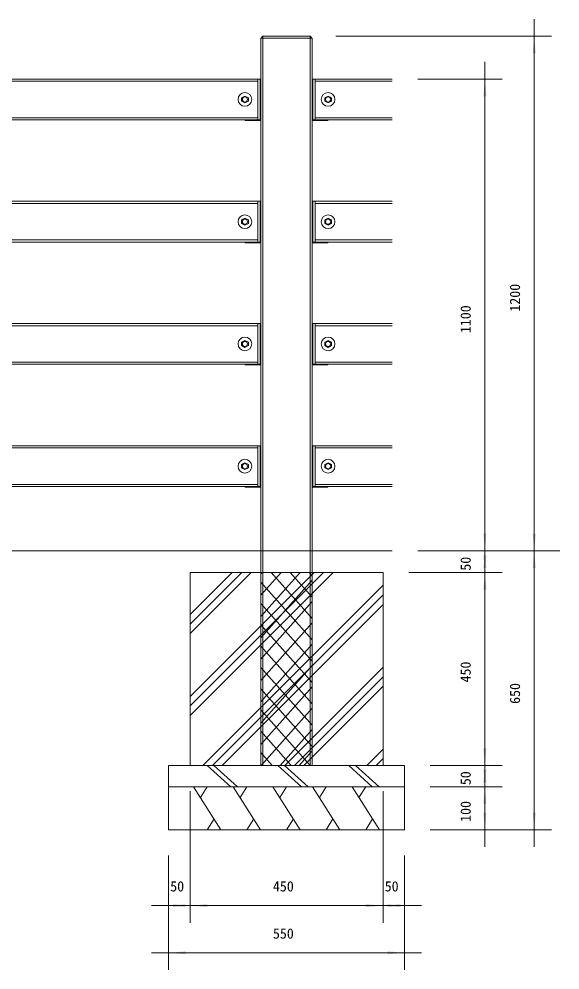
# Model space of a CAD drawing. Units: millimetres, scale not verified. Extents: x -3900 to 3900, y -2750 to 2750.
# Drawn here: x -1072 to 189, y -629 to 1588 of the extents above; entities that cross this region are included whole.
import ezdxf
from ezdxf.enums import TextEntityAlignment as Align

# ---------------------------------------------------------------- set-up
doc = ezdxf.new("R2010")
doc.units = ezdxf.units.MM
doc.header["$LTSCALE"] = 20
doc.layers.add('0-1_IMPORTED', color=30, linetype='Continuous', lineweight=18)
doc.styles.add('ＭＳ ゴシック', font='')
doc.styles.get('ＭＳ ゴシック').set_extended_font_data('MS Gothic')

msp = doc.modelspace()

# ---------------------------------------------------------------- linework, layer by layer
at = {"layer": '0-1_IMPORTED', "color": 1}
for p, q in [((129, 1588), (129, 1548)), ((-333.5, 1548), (169, 1548)), ((129, 1548), (129, 348)), ((14, 1448), (14, 1488)), ((-142.5, 1448), (54, 1448)), ((14, 348), (14, 1448)), ((14, 348), (14, 388)), ((129, 388), (129, 348)), ((-142.5, 348), (54, 348)), ((-142.5, 348), (54, 348)), ((-142.5, 348), (169, 348)), ((14, 298), (14, 348)), ((14, 308), (14, 348)), ((14, 298), (14, 338)), ((129, 348), (129, 308)), ((129, 348), (129, -302)), ((189, 348), (169, 348)), ((-163.5, 298), (54, 298)), ((-163.5, 298), (54, 298)), ((14, -152), (14, 298)), ((14, 258), (14, 298)), ((14, -152), (14, -112)), ((-113.5, -152), (54, -152)), ((-113.5, -152), (54, -152)), ((14, -202), (14, -152)), ((14, -192), (14, -152)), ((14, -202), (14, -162)), ((-673.5, -212), (-673.5, -519)), ((-673.5, -212), (-673.5, -519)), ((-223.5, -212), (-223.5, -519)), ((-223.5, -212), (-223.5, -519)), ((-113.5, -202), (54, -202)), ((-113.5, -202), (54, -202)), ((14, -302), (14, -202)), ((14, -242), (14, -202)), ((-113.5, -302), (54, -302)), ((-113.5, -302), (169, -302)), ((14, -342), (14, -302)), ((129, -302), (129, -342)), ((-723.5, -362), (-723.5, -519)), ((-723.5, -362), (-723.5, -629)), ((-173.5, -362), (-173.5, -519)), ((-173.5, -362), (-173.5, -629)), ((-763.5, -479), (-723.5, -479)), ((-723.5, -479), (-673.5, -479)), ((-713.5, -479), (-673.5, -479)), ((-673.5, -479), (-633.5, -479)), ((-673.5, -479), (-223.5, -479)), ((-263.5, -479), (-223.5, -479)), ((-223.5, -479), (-183.5, -479)), ((-223.5, -479), (-173.5, -479)), ((-173.5, -479), (-133.5, -479)), ((-723.5, -589), (-763.5, -589)), ((-173.5, -589), (-723.5, -589)), ((-133.5, -589), (-173.5, -589))]:
    msp.add_line(p, q, dxfattribs=at)
at = {"layer": '0-1_IMPORTED'}
for p, q in [((-508.5, 1543), (-388.5, 1543)), ((-503.5, 1548), (-503.5, -152)), ((-393.5, 1548), (-393.5, -152)), ((-515, 1443), (-1882, 1443)), ((-508.5, 1448), (-508.5, 1353)), ((-388.5, 1448), (-388.5, 1353)), ((-382, 1443), (-202.5, 1443)), ((-515, 1358), (-1882, 1358)), ((-382, 1358), (-202.5, 1358)), ((-515, 1158), (-1882, 1158)), ((-508.5, 1163), (-508.5, 1068)), ((-388.5, 1163), (-388.5, 1068)), ((-382, 1158), (-202.5, 1158)), ((-515, 1073), (-1882, 1073)), ((-382, 1073), (-202.5, 1073)), ((-515, 873), (-1882, 873)), ((-508.5, 878), (-508.5, 783)), ((-388.5, 878), (-388.5, 783)), ((-382, 873), (-202.5, 873)), ((-515, 788), (-1882, 788)), ((-382, 788), (-202.5, 788)), ((-515, 588), (-1882, 588)), ((-508.5, 593), (-508.5, 498)), ((-388.5, 593), (-388.5, 498)), ((-382, 588), (-202.5, 588)), ((-515, 503), (-1882, 503)), ((-382, 503), (-202.5, 503)), ((-202.5, 348), (-2398.5, 348)), ((-673.5, 155.25), (-530.75, 298)), ((-673.5, -35.67), (-339.83, 298)), ((-673.5, 177.52), (-553.02, 298)), ((-673.5, -13.4), (-362.1, 298)), ((-673.5, 199.79), (-575.29, 298)), ((-673.5, 8.88), (-384.37, 298)), ((-508.5, 294.17), (-505.1, 298)), ((-508.5, 244.45), (-460.9, 298)), ((-508.5, 194.73), (-416.71, 298)), ((-388.5, 190.14), (-484.38, 298)), ((-388.5, 239.86), (-440.18, 298)), ((-388.5, 289.57), (-395.99, 298)), ((-643.46, -152), (-223.5, 267.96)), ((-508.5, 145.02), (-388.5, 280.02)), ((-388.5, 140.42), (-508.5, 275.42)), ((-621.18, -152), (-223.5, 245.68)), ((-598.91, -152), (-223.5, 223.41)), ((-508.5, 95.3), (-388.5, 230.3)), ((-388.5, 90.7), (-508.5, 225.7)), ((-508.5, 45.58), (-388.5, 180.58)), ((-388.5, 40.98), (-508.5, 175.98)), ((-508.5, -4.14), (-388.5, 130.86)), ((-388.5, -8.74), (-508.5, 126.26)), ((-508.5, -53.86), (-388.5, 81.14)), ((-388.5, -58.46), (-508.5, 76.54)), ((-452.54, -152), (-223.5, 77.04)), ((-430.26, -152), (-223.5, 54.76)), ((-508.5, -103.58), (-388.5, 31.42)), ((-388.5, -108.17), (-508.5, 26.83)), ((-407.99, -152), (-223.5, 32.49)), ((-507.35, -152), (-388.5, -18.29)), ((-393.74, -152), (-508.5, -22.89)), ((-437.93, -152), (-508.5, -72.61)), ((-463.16, -152), (-388.5, -68.01)), ((-482.13, -152), (-508.5, -122.33)), ((-418.96, -152), (-388.5, -117.73)), ((-261.62, -152), (-223.5, -113.88)), ((-633.46, -152), (-578.46, -202)), ((-617.9, -152), (-562.9, -202)), ((-468.46, -152), (-413.46, -202)), ((-452.9, -152), (-397.9, -202)), ((-303.46, -152), (-248.46, -202)), ((-287.9, -152), (-232.9, -202)), ((-239.34, -152), (-223.5, -136.16)), ((-601.55, -302), (-665.05, -202)), ((-649.18, -227), (-633.3, -202)), ((-509.15, -302), (-572.65, -202)), ((-556.78, -227), (-540.9, -202)), ((-416.75, -302), (-480.25, -202)), ((-464.38, -227), (-448.5, -202)), ((-324.35, -302), (-387.85, -202)), ((-371.98, -227), (-356.1, -202)), ((-231.95, -302), (-295.45, -202)), ((-279.58, -227), (-263.7, -202)), ((-617.42, -277), (-633.3, -302)), ((-525.02, -277), (-540.9, -302)), ((-432.62, -277), (-448.5, -302)), ((-340.22, -277), (-356.1, -302)), ((-247.82, -277), (-263.7, -302))]:
    msp.add_line(p, q, dxfattribs=at)
for points in [[(-503.5, 1548), (-393.5, 1548), (-388.5, 1542.85), (-388.5, -152), (-508.5, -152), (-508.5, 1542.85)], [(-1882, 1448), (-515, 1448), (-515, 1353), (-1882, 1353)], [(-508.5, 1448), (-510, 1448), (-510, 1353), (-545, 1353), (-545, 1351.5), (-508.5, 1351.5)], [(-515, 1448), (-510, 1448), (-510, 1353), (-515, 1353)], [(-388.5, 1448), (-387, 1448), (-387, 1353), (-352, 1353), (-352, 1351.5), (-388.5, 1351.5)], [(-382, 1448), (-387, 1448), (-387, 1353), (-382, 1353)], [(-545.5, 1392.5), (-537.5, 1396.5), (-537.5, 1404.5), (-545.5, 1408.5), (-553.5, 1404.5), (-553.5, 1396.5)], [(-351.5, 1392.5), (-343.5, 1396.5), (-343.5, 1404.5), (-351.5, 1408.5), (-359.5, 1404.5), (-359.5, 1396.5)], [(-1882, 1163), (-515, 1163), (-515, 1068), (-1882, 1068)], [(-508.5, 1163), (-510, 1163), (-510, 1068), (-545, 1068), (-545, 1066.5), (-508.5, 1066.5)], [(-515, 1163), (-510, 1163), (-510, 1068), (-515, 1068)], [(-388.5, 1163), (-387, 1163), (-387, 1068), (-352, 1068), (-352, 1066.5), (-388.5, 1066.5)], [(-382, 1163), (-387, 1163), (-387, 1068), (-382, 1068)], [(-545.5, 1107.5), (-537.5, 1111.5), (-537.5, 1119.5), (-545.5, 1123.5), (-553.5, 1119.5), (-553.5, 1111.5)], [(-351.5, 1107.5), (-343.5, 1111.5), (-343.5, 1119.5), (-351.5, 1123.5), (-359.5, 1119.5), (-359.5, 1111.5)], [(-1882, 878), (-515, 878), (-515, 783), (-1882, 783)], [(-508.5, 878), (-510, 878), (-510, 783), (-545, 783), (-545, 781.5), (-508.5, 781.5)], [(-515, 878), (-510, 878), (-510, 783), (-515, 783)], [(-388.5, 878), (-387, 878), (-387, 783), (-352, 783), (-352, 781.5), (-388.5, 781.5)], [(-382, 878), (-387, 878), (-387, 783), (-382, 783)], [(-545.5, 822.5), (-537.5, 826.5), (-537.5, 834.5), (-545.5, 838.5), (-553.5, 834.5), (-553.5, 826.5)], [(-351.5, 822.5), (-343.5, 826.5), (-343.5, 834.5), (-351.5, 838.5), (-359.5, 834.5), (-359.5, 826.5)], [(-1882, 593), (-515, 593), (-515, 498), (-1882, 498)], [(-508.5, 593), (-510, 593), (-510, 498), (-545, 498), (-545, 496.5), (-508.5, 496.5)], [(-515, 593), (-510, 593), (-510, 498), (-515, 498)], [(-388.5, 593), (-387, 593), (-387, 498), (-352, 498), (-352, 496.5), (-388.5, 496.5)], [(-382, 593), (-387, 593), (-387, 498), (-382, 498)], [(-545.5, 537.5), (-537.5, 541.5), (-537.5, 549.5), (-545.5, 553.5), (-553.5, 549.5), (-553.5, 541.5)], [(-351.5, 537.5), (-343.5, 541.5), (-343.5, 549.5), (-351.5, 553.5), (-359.5, 549.5), (-359.5, 541.5)], [(-673.5, 298), (-223.5, 298), (-223.5, -152), (-673.5, -152)], [(-723.5, -152), (-173.5, -152), (-173.5, -202), (-723.5, -202)], [(-723.5, -202), (-173.5, -202), (-173.5, -302), (-723.5, -302)]]:
    msp.add_lwpolyline(points, close=True, dxfattribs=at)
for points in [[(-202.5, 1448), (-382, 1448), (-382, 1353), (-202.5, 1353)], [(-202.5, 1163), (-382, 1163), (-382, 1068), (-202.5, 1068)], [(-202.5, 878), (-382, 878), (-382, 783), (-202.5, 783)], [(-202.5, 593), (-382, 593), (-382, 498), (-202.5, 498)]]:
    msp.add_lwpolyline(points, dxfattribs=at)
for centre, radius in [((-545.5, 1400.5), 16), ((-545.5, 1400.5), 6), ((-351.5, 1400.5), 16), ((-351.5, 1400.5), 6), ((-545.5, 1115.5), 16), ((-351.5, 1115.5), 16), ((-545.5, 1115.5), 6), ((-351.5, 1115.5), 6), ((-545.5, 830.5), 16), ((-351.5, 830.5), 16), ((-545.5, 830.5), 6), ((-351.5, 830.5), 6), ((-545.5, 545.5), 16), ((-351.5, 545.5), 16), ((-545.5, 545.5), 6), ((-351.5, 545.5), 6)]:
    msp.add_circle(centre, radius, dxfattribs=at)
at = {"layer": '0-1_IMPORTED', "color": 1}
for points in [[(129, 1548), (132.5, 1508), (125.5, 1508)], [(14, 1448), (17.5, 1408), (10.5, 1408)], [(14, 348), (10.5, 388), (17.5, 388)], [(129, 348), (125.5, 388), (132.5, 388)], [(14, 348), (17.5, 308), (10.5, 308)], [(14, 298), (10.5, 338), (17.5, 338)], [(129, 348), (132.5, 308), (125.5, 308)], [(14, 298), (17.5, 258), (10.5, 258)], [(14, -152), (10.5, -112), (17.5, -112)], [(14, -152), (17.5, -192), (10.5, -192)], [(14, -202), (10.5, -162), (17.5, -162)], [(14, -202), (17.5, -242), (10.5, -242)], [(14, -302), (10.5, -262), (17.5, -262)], [(129, -302), (125.5, -262), (132.5, -262)], [(-723.5, -479), (-683.5, -475.5), (-683.5, -482.5)], [(-673.5, -479), (-713.5, -482.5), (-713.5, -475.5)], [(-673.5, -479), (-633.5, -475.5), (-633.5, -482.5)], [(-223.5, -479), (-263.5, -482.5), (-263.5, -475.5)], [(-223.5, -479), (-183.5, -475.5), (-183.5, -482.5)], [(-173.5, -479), (-213.5, -482.5), (-213.5, -475.5)], [(-723.5, -589), (-683.5, -585.5), (-683.5, -592.5)], [(-173.5, -589), (-213.5, -592.5), (-213.5, -585.5)]]:
    msp.add_solid(points, dxfattribs=at)

# ---------------------------------------------------------------- texts
at = {"layer": '0-1_IMPORTED', "color": 7, "style": 'ＭＳ ゴシック'}
for s, p in [('1200', (103.07, 905.67)), ('1100', (-11.93, 855.67)), ('50', (-11.93, 301.83)), ('450', (-11.93, 41.25)), ('650', (103.07, -8.75)), ('50', (-11.93, -198.17)), ('100', (-11.93, -283.75))]:
    msp.add_text(s, height=23.88, rotation=90, dxfattribs=at).set_placement(p, align=Align.BOTTOM_LEFT)
for s, p in [('50', (-719.67, -453.07)), ('450', (-480.25, -453.07)), ('50', (-219.67, -453.07)), ('550', (-480.25, -563.07))]:
    msp.add_text(s, height=23.88, dxfattribs=at).set_placement(p, align=Align.BOTTOM_LEFT)

doc.saveas('drawing.dxf')
